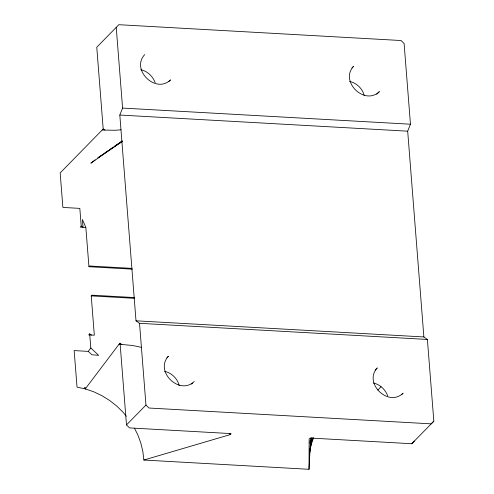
<?xml version="1.0" encoding="UTF-8"?>
<svg xmlns="http://www.w3.org/2000/svg" width="494" height="494" viewBox="0 0 494 494"><rect width="100%" height="100%" fill="white"/><g stroke="black" fill="none" stroke-linecap="round" stroke-linejoin="round"><path stroke-width="0.74" d="M134.436 428.15L137.801 434.825L140.839 443.099L142.865 451.547L143.847 460.038L309.016 469.3L309.139 439.08L310.158 438.03L411.761 443.729L433.831 421.191L427.396 339.452L423.877 336.951L136.004 320.81L119.814 115.04L122.586 108.075L116.232 27.361L118.832 24.7L401.06 40.527L404.104 43.503L410.458 124.216L407.686 131.182L423.877 336.951M310.609 438.221L309.016 469.3M309.966 443.384L310.189 440.345M309.448 455.233L311.757 437.678M310.454 445.001L310.67 443.489M310.998 441.222L311.214 439.716M312.554 437.845L309.491 452.3L311.134 444.544L313.678 437.628M144.686 54.636C130.614 69.685 155.783 94.311 170.516 79.892L168.936 81.51M126.359 416.288L123.148 412.329L116.67 405.994L109.557 400.412L101.912 395.663L93.86 391.835L85.524 388.976L77.033 387.129L74.156 350.592L88.265 351.382L90.81 347.986L89.698 333.845L91.501 335.049M121.864 344.497L120.061 343.188L119.035 344.232L85.234 388.945L84.838 387.321L85.524 388.976M116.232 27.361L96.768 47.239L103.197 128.977L60.169 172.919L62.886 207.431L79.824 208.382L81.22 226.061L80.195 227.11L85.839 227.431L88.945 266.717L132.306 269.156M411.761 443.729L414.361 441.068M433.831 421.191L431.225 423.852L149.003 408.025L145.958 405.049L139.524 323.311L136.004 320.81M88.945 266.717L89.642 266L132.022 268.378M89.698 333.845L88.679 334.889L94.323 335.21L91.242 295.894L91.94 295.177L134.319 297.555M351.956 67.956L353.537 66.344C339.458 81.399 364.634 106.019 379.367 91.606L376.731 94.292M166.842 357.817L168.423 356.205C154.344 371.26 179.52 395.879 194.253 381.467M143.847 460.038L230.111 434.646L231.136 433.602L129.533 427.903L126.489 424.926L145.958 405.049M191.616 384.153L192.672 383.078M375.162 370.068L377.268 367.913C363.195 382.967 388.364 407.593 403.098 393.175L401.517 394.786M377.824 390.075L381.059 386.771M95.126 159.889L90.884 163.187L122.246 141.086M98.201 157.605L101.98 154.974M103.87 153.659L108.279 150.584M109.538 149.707L113.317 147.076M114.577 146.199L118.356 143.569M119.616 142.692L122.135 140.938M97.824 157.926L122.203 141.648M102.178 130.021L114.312 130.268A110.792 96.805 44.4 0 0 121.042 129.78M122.586 108.075L410.458 124.216M119.814 115.04L407.686 131.182M91.242 295.894L134.387 298.314M139.524 323.311L427.396 339.452M119.035 344.232L131.237 345.355A110.792 96.805 44.4 0 1 141.284 347.338M349.635 81.442C356.668 82.924 362.695 88.815 364.331 95.817M140.784 69.734C147.428 71.074 152.837 76.372 155.172 82.634M373.365 383.017C380.01 384.357 385.419 389.655 387.759 395.916M164.521 371.303C171.554 372.785 177.581 378.676 179.217 385.678M103.197 128.977L104.987 130.083M81.22 226.061L83.017 227.271L82.405 219.509L85.839 227.431M90.81 347.986L98.683 355.347L91.872 354.754L88.265 351.382M229.648 433.219L230.111 434.646M120.061 343.188L126.489 424.926"/></g></svg>
